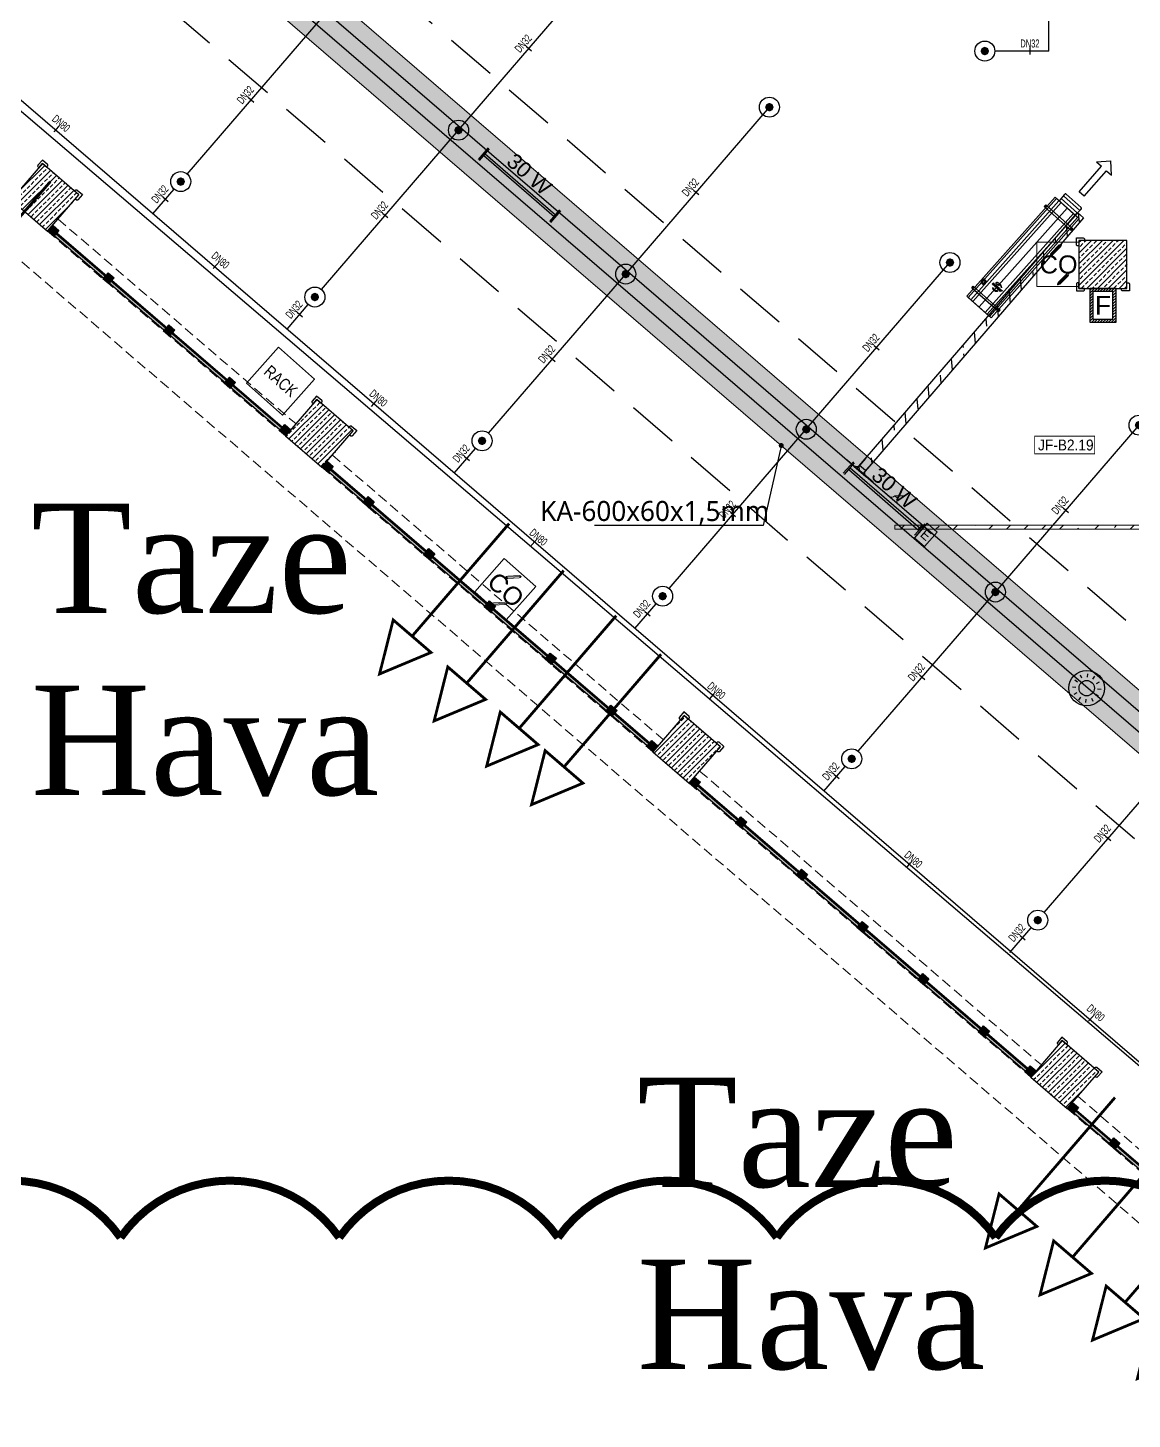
# Model space of a CAD drawing. Header units: millimetres. Extents: x -379292 to 1221486, y 92049 to 447512.
# Drawn here: x -214380 to -200590, y 118450 to 135835 of the extents above; entities that cross this region are included whole.
import ezdxf
from ezdxf import colors
from ezdxf.entities.mleader import LeaderData, LeaderLine
from ezdxf.enums import TextEntityAlignment as Align
from ezdxf.lldxf.tags import DXFTag
from ezdxf.math import Vec2, Vec3

# ---------------------------------------------------------------- set-up
doc = ezdxf.new("R2010")
doc.units = ezdxf.units.MM
doc.linetypes.add('HIDDEN', pattern=[9.525, 6.35, -3.175])
for name, color, linetype in [('-M-YNGN-BORUID', 7, 'Continuous'), ('-M-YNGN-BORUUZUN', 7, 'Continuous'), ('-M-YNGN-BORUYUK', 7, 'Continuous'), ('-M-YNGN-SPR-YUK', 7, 'Continuous'), ('-M-YNGN-ZON5-CAP-', 7, 'Continuous'), ('-M-YNGN-ZON5-SPR-', 7, 'Continuous'), ('05_HANDRAIL', 153, 'Continuous'), ('05_HATCH CONCRETE', 141, 'Continuous'), ('05_SYMBOL', 2, 'Continuous'), ('08_ARAÇ SAYIM', 140, 'Continuous'), ('08_DEDECTOR FLASOR', 3, 'Continuous'), ('08_FIRE ALARM BUTTON', 4, 'Continuous'), ('08_HORN', 4, 'Continuous'), ('08_LAMP', 4, 'Continuous'), ('AIR-J-U-355', 2, 'Continuous'), ('AIRONN ZONLAMA', 4, 'Continuous'), ('E_CT_ZA', 6, 'Continuous'), ('EYazı', 7, 'Continuous'), ('JF355', 2, 'Continuous')]:
    doc.layers.add(name, color=color, linetype=linetype)
doc.layers.add('-M-YNGN-SPR-CAPCIZGI', color=188, linetype='Continuous', plot=False)
for name, color, linetype, lineweight in [('-M-YNGN-ZON5', 11, 'SP', 30), ('06_FORMWORK HIDDEN', 252, 'HIDDEN2', 0), ('08_200', 112, 'Continuous', 9), ('08_DEDECTOR', 3, 'Continuous', 9), ('AIRONN', 7, 'Continuous', 13), ('Aironn-Kodlama', 7, 'Continuous', 0), ('Aironn-Not', 7, 'Continuous', 0), ('E_CT_KA', 4, 'Continuous', 9), ('E_CT_KIRMIZI', 1, 'Continuous', 9)]:
    doc.layers.add(name, color=color, linetype=linetype, lineweight=lineweight)
doc.styles.add('Aironn', font='times.ttf')
doc.styles.add('CIZGI', font='tahoma.ttf', dxfattribs={"width": 0.8, "oblique": 20})
doc.styles.add('ET8-TRF5-M-001...002-01$0$Standard', font='arial.ttf')
doc.styles.add('HCAD', font='HCAD.SHX', dxfattribs={"width": 0.8, "height": 0.2})
doc.styles.add('PIPESIZE', font='hcad.shx', dxfattribs={"width": 0.8})
doc.styles.add('SPR-NOT', font='romans.shx')
doc.styles.get("Standard").update_dxf_attribs({"font": 'segoeuil.ttf'})
doc.styles.add('YAZI-2', font='arial.ttf', dxfattribs={"height": 2})
doc.styles.add('YAZI-2.5', font='arial.ttf', dxfattribs={"height": 2.5})
doc.styles.add('YAZI-3', font='arial.ttf', dxfattribs={"height": 3})
tags = doc.linetypes.add('HIDDEN2', pattern=[0.1875, 0.125, -0.0625]).pattern_tags.tags
tags[6:7] = [DXFTag(74, 4), DXFTag(75, 0), DXFTag(340, '0'), DXFTag(46, 0.0), DXFTag(50, 0.0), DXFTag(44, 0.0), DXFTag(45, 0.0)]
tags[4:5] = [DXFTag(74, 4), DXFTag(75, 0), DXFTag(340, '0'), DXFTag(46, 0.0), DXFTag(50, 0.0), DXFTag(44, 0.0), DXFTag(45, 0.0)]
doc.linetypes.add('SP', pattern='A,2,-0.1,["SP",CIZGI,S=0.14,R=0.2,X=0,Y=-0.07],-0.255', length=2.355)
pattern_1 = [(225, (905000, -3e-07), (67.351921, -67.351921), []), (225, (904932.65, -3e-07), (67.351921, -67.351921), [47.625, -23.8125])]

# ---------------------------------------------------------------- blocks, each defined once
blk = doc.blocks.new('202_KorkulukDikme')
at = {"ltscale": 25}
h = blk.add_hatch(color=253, dxfattribs=at)
h.dxf.hatch_style = 1
h.paths.add_polyline_path([(-50, 0), (-50, 100), (50, 100), (50, 0)])
at = {"color": 0, "linetype": 'ByBlock', "ltscale": 25}
blk.add_lwpolyline([(-50, 0), (-50, 100), (50, 100), (50, 0)], close=True, dxfattribs=at)
blk = doc.blocks.new('*U27')
at = {"ltscale": 25}
h = blk.add_hatch(color=253, dxfattribs=at)
h.dxf.hatch_style = 1
h.paths.add_polyline_path([(100, 60), (3820, 60), (3820, 10), (100, 10)])
at = {"color": 0, "linetype": 'ByBlock', "ltscale": 25}
blk.add_lwpolyline([(100, 60), (3820, 60), (3820, 10), (100, 10)], close=True, dxfattribs=at)
blk.add_lwpolyline([(100, 45), (3820, 45)], dxfattribs=at)
at = {"ltscale": 25}
for p in [(50, 0), (960, 0), (1960, 0), (2960, 0), (3870, 0)]:
    blk.add_blockref('202_KorkulukDikme', p, dxfattribs=at)
blk = doc.blocks.new('*U28')
at = {"ltscale": 25}
h = blk.add_hatch(color=253, dxfattribs=at)
h.dxf.hatch_style = 1
h.paths.add_polyline_path([(100, 60), (5350, 60), (5350, 10), (100, 10)])
at = {"color": 0, "linetype": 'ByBlock', "ltscale": 25}
blk.add_lwpolyline([(100, 60), (5350, 60), (5350, 10), (100, 10)], close=True, dxfattribs=at)
blk.add_lwpolyline([(100, 45), (5350, 45)], dxfattribs=at)
at = {"ltscale": 25}
for p in [(50, 0), (725, 0), (1725, 0), (2725, 0), (3725, 0), (4725, 0), (5400, 0)]:
    blk.add_blockref('202_KorkulukDikme', p, dxfattribs=at)
blk = doc.blocks.new('*U29')
at = {"ltscale": 25}
h = blk.add_hatch(color=253, dxfattribs=at)
h.dxf.hatch_style = 1
h.paths.add_polyline_path([(100, 60), (5530, 60), (5530, 10), (100, 10)])
at = {"color": 0, "linetype": 'ByBlock', "ltscale": 25}
blk.add_lwpolyline([(100, 60), (5530, 60), (5530, 10), (100, 10)], close=True, dxfattribs=at)
blk.add_lwpolyline([(100, 45), (5530, 45)], dxfattribs=at)
at = {"ltscale": 25}
for p in [(50, 0), (815, 0), (1815, 0), (2815, 0), (3815, 0), (4815, 0), (5580, 0)]:
    blk.add_blockref('202_KorkulukDikme', p, dxfattribs=at)
blk = doc.blocks.new('*U30')
at = {"ltscale": 25}
h = blk.add_hatch(color=253, dxfattribs=at)
h.dxf.hatch_style = 1
h.paths.add_polyline_path([(100, 60), (2365, 60), (2365, 10), (100, 10)])
at = {"color": 0, "linetype": 'ByBlock', "ltscale": 25}
blk.add_lwpolyline([(100, 60), (2365, 60), (2365, 10), (100, 10)], close=True, dxfattribs=at)
blk.add_lwpolyline([(100, 45), (2365, 45)], dxfattribs=at)
at = {"ltscale": 25}
for p in [(50, 0), (732, 0), (1732, 0), (2415, 0)]:
    blk.add_blockref('202_KorkulukDikme', p, dxfattribs=at)
blk = doc.blocks.new('bariyer')
at = {"color": 8, "ltscale": 25}
blk.add_lwpolyline([(0, -70), (15, -70, 0.414214), (30, -55), (30, 30), (-55, 30, 0.414214), (-70, 15), (-70, 0), (0, 0)], format="xyb", close=True, dxfattribs=at)
blk = doc.blocks.new('OtoParkBodrumKatMimari')
at = {"layer": '05_HATCH CONCRETE'}
h = blk.add_hatch(dxfattribs=at)
h.set_pattern_fill('ANSI33', color=8, scale=15, angle=180, style=0)
h.set_pattern_definition(pattern_1)
h.paths.add_polyline_path([(32613, 32929), (32159, 33320), (31767, 32865), (32222, 32474)])
h = blk.add_hatch(dxfattribs=at)
h.set_pattern_fill('ANSI33', color=8, scale=15, angle=180, style=0)
h.set_pattern_definition(pattern_1)
h.paths.add_polyline_path([(45700, 32360), (45100, 32360), (45100, 31760), (45700, 31760)])
h = blk.add_hatch(dxfattribs=at)
h.set_pattern_fill('ANSI33', color=8, scale=15, angle=180, style=0)
h.set_pattern_definition(pattern_1)
h.paths.add_polyline_path([(36039, 29980), (35584, 30372), (35193, 29917), (35648, 29525)])
h = blk.add_hatch(dxfattribs=at)
h.set_pattern_fill('ANSI33', color=8, scale=15, angle=180, style=0)
h.set_pattern_definition(pattern_1)
h.paths.add_polyline_path([(40625, 26034), (40170, 26425), (39778, 25970), (40233, 25579)])
h = blk.add_hatch(dxfattribs=at)
h.set_pattern_fill('ANSI33', color=8, scale=15, angle=180, style=0)
h.set_pattern_definition(pattern_1)
h.paths.add_polyline_path([(45347, 21969), (44892, 22361), (44501, 21906), (44955, 21514)])
at = {"color": 5}
for points in [[(32613, 32929), (32159, 33320), (31767, 32865), (32222, 32474)], [(45700, 32360), (45100, 32360), (45100, 31760), (45700, 31760)], [(36039, 29980), (35584, 30372), (35193, 29917), (35648, 29525)], [(40625, 26034), (40170, 26425), (39778, 25970), (40233, 25579)], [(45347, 21969), (44892, 22361), (44501, 21906), (44955, 21514)]]:
    blk.add_lwpolyline(points, close=True, dxfattribs=at)
at = {"layer": '05_SYMBOL', "color": 252, "linetype": 'HIDDEN', "ltscale": 100}
blk.add_lwpolyline([(66008, 7484), (16095, 50445)], dxfattribs=at)
blk.add_lwpolyline([(48161, 25484, 0.179563), (49466, 25000), (104855, 25000, 0.215217), (106355, 25677), (115176, 35677, 0.645796), (113676, 39000), (37847, 39000, 0.695543), (36543, 35484), (48161, 25484)], format="xyb", dxfattribs=at)
at = {"layer": '06_FORMWORK HIDDEN', "linetype": 'HIDDEN', "ltscale": 20}
for p, q in [((70114, -800), (4200, 55933)), ((32352, 32626), (35324, 30068)), ((32222, 32474), (35193, 29917)), ((35778, 29677), (39909, 26122)), ((35648, 29525), (39778, 25970)), ((40364, 25730), (44631, 22057)), ((40233, 25579), (44501, 21906)), ((45086, 21666), (46954, 20058)), ((44955, 21514), (46824, 19906))]:
    blk.add_line(p, q, dxfattribs=at)
at = {"layer": '05_HANDRAIL', "rotation": 319.2811306099715}
for name, p in [('*U27', (32222, 32474)), ('*U28', (35648, 29525)), ('*U29', (40233, 25579)), ('*U30', (44955, 21514))]:
    blk.add_blockref(name, p, dxfattribs=at)
at = {"layer": '05_SYMBOL', "color": 8}
for p, rotation in [((32159, 33320), 49.28113061911701), ((45100, 31760), 180), ((35584, 30372), 49.28113061911701), ((40170, 26425), 49.28113061911701), ((44892, 22361), 49.28113061911701)]:
    blk.add_blockref('bariyer', p, dxfattribs=dict(at, rotation=rotation))
at = {"layer": '05_SYMBOL', "color": 8, "xscale": -1}
for p, rotation in [((32613, 32929), 229.2811306152887), ((45700, 31760), 180), ((36039, 29980), 229.2811306152887), ((40625, 26034), 229.2811306152887), ((45347, 21969), 229.2811306152887)]:
    blk.add_blockref('bariyer', p, dxfattribs=dict(at, rotation=rotation))
blk.add_blockref('bariyer', (45100, 32360), dxfattribs=at)
blk = doc.blocks.new('SPRKL100')
at = {"layer": '-M-YNGN-SPR-CAPCIZGI'}
blk.add_line((0, 0.43), (0, -0.43), dxfattribs=at)
at = {"layer": '-M-YNGN-BORUID', "color": 0, "style": 'HCAD', "width": 0.8, "flags": 1}
blk.add_attdef('DIC', text='', height=0.4, dxfattribs=at).set_placement((0, -1.69), align=Align.CENTER)
at = {"layer": '-M-YNGN-BORUUZUN', "color": 0, "style": 'HCAD', "width": 0.7}
blk.add_attdef('BOY', text='', height=0.8, dxfattribs=at).set_placement((0, -1.08), align=Align.CENTER)
at = {"layer": '-M-YNGN-BORUYUK', "color": 6, "style": 'PIPESIZE', "width": 0.8}
blk.add_attdef('YUK', text='', height=0.5, dxfattribs=at).set_placement((0, 1.87), align=Align.CENTER)
at = {"color": 0, "style": 'PIPESIZE', "width": 0.7}
blk.add_attdef('CAP', text='', height=1, dxfattribs=at).set_placement((0, 0.45), align=Align.CENTER)
blk = doc.blocks.new('SP-C-UP-12')
at = {"ltscale": 10}
blk.add_line((0, 0), (0, 0), dxfattribs=at)
at = {"color": 1, "linetype": 'Continuous'}
blk.add_circle((0, 0), 12.5, dxfattribs=at)
at = {"ltscale": 10}
for points in [[(-5.4, 0), (-3.8, 3.8), (-3.8, -3.8), (0, 5.4)], [(-3.8, -3.8), (0, 5.4), (0, -5.4), (3.8, 3.8)], [(0, -5.4), (3.8, 3.8), (3.8, -3.8), (5.4, 0)]]:
    blk.add_solid(points, dxfattribs=at)
at = {"layer": '-M-YNGN-SPR-YUK', "style": 'SPR-NOT', "width": 0.5, "flags": 9}
for tag, p in [('YUK', (0, 17.8)), ('CAP', (0, 14.4)), ('TIP', (0.2, 10.8))]:
    blk.add_attdef(tag, text='', height=2.5, dxfattribs=at).set_placement(p, align=Align.MIDDLE_CENTER)
blk = doc.blocks.new('A$C69E8C7F8')
at = {"layer": '-M-YNGN-ZON5', "ltscale": 500}
for p, q in [((-4573.8, 3381.9), (-4573.8, 6570.1)), ((-2417.3, 359.4), (-8279.3, 5404.8)), ((-5311, 3283.1), (-5131.6, 3491.5)), ((-5649.8, 3228.3), (-5478.5, 3427.2)), ((-4573.8, 3381.9), (-4641.3, 3381.9)), ((-5102.2, 3103.3), (-4922.8, 3311.8)), ((-5482.3, 3084.1), (-5311, 3283.1)), ((-5692.6, 3178.4), (-5666.1, 3209.3)), ((-4876.7, 2909.3), (-4697.3, 3117.7)), ((-5273.5, 2904.4), (-5102.2, 3103.3)), ((-5525.1, 3034.3), (-5498.6, 3065.1)), ((-5048, 2710.3), (-4876.7, 2909.3)), ((-4640.6, 2706), (-4461.2, 2914.5)), ((-5316.3, 2854.6), (-5289.8, 2885.4)), ((-4811.9, 2507.1), (-4640.6, 2706)), ((-5090.9, 2660.5), (-5064.3, 2691.4)), ((-4579.6, 2305.5), (-4408.3, 2504.5)), ((-4854.8, 2457.3), (-4828.2, 2488.1)), ((-4622.4, 2255.7), (-4595.9, 2286.6))]:
    blk.add_line(p, q, dxfattribs=at)
at = {"layer": '-M-YNGN-ZON5-CAP-'}
ref = blk.add_blockref('SPRKL100', (-5223.1, 3385.2), dxfattribs=dict(at, xscale=10, yscale=10, zscale=10, rotation=49.28113061156347))
ref.add_attrib('CAP', 'DN32', dxfattribs={"layer": '0', "color": 0, "height": 10, "rotation": 49.2811, "style": 'PIPESIZE', "width": 0.7}).set_placement((-5226.5, 3388.1), align=Align.CENTER)
ref = blk.add_blockref('SPRKL100', (-4597.5, 3381.9), dxfattribs=dict(at, xscale=10, yscale=10, zscale=10))
ref.add_attrib('CAP', 'DN32', dxfattribs={"layer": '0', "color": 0, "height": 10, "style": 'PIPESIZE', "width": 0.7}).set_placement((-4597.5, 3386.4), align=Align.CENTER)
ref = blk.add_blockref('SPRKL100', (-5570, 3320.9), dxfattribs=dict(at, xscale=10, yscale=10, zscale=10, rotation=49.28113061156347))
ref.add_attrib('CAP', 'DN32', dxfattribs={"layer": '0', "color": 0, "height": 10, "rotation": 49.2811, "style": 'PIPESIZE', "width": 0.7}).set_placement((-5573.4, 3323.9), align=Align.CENTER)
ref = blk.add_blockref('SPRKL100', (-5813.5, 3284.4), dxfattribs=dict(at, xscale=10, yscale=10, zscale=10, rotation=319.2811306058457))
ref.add_attrib('CAP', 'DN80', dxfattribs={"layer": '0', "color": 0, "height": 10, "rotation": 319.2811, "style": 'PIPESIZE', "width": 0.7}).set_placement((-5810.5, 3287.8), align=Align.CENTER)
ref = blk.add_blockref('SPRKL100', (-5014.3, 3205.5), dxfattribs=dict(at, xscale=10, yscale=10, zscale=10, rotation=49.28113061156347))
ref.add_attrib('CAP', 'DN32', dxfattribs={"layer": '0', "color": 0, "height": 10, "rotation": 49.2811, "style": 'PIPESIZE', "width": 0.7}).set_placement((-5017.7, 3208.4), align=Align.CENTER)
ref = blk.add_blockref('SPRKL100', (-5676.8, 3196.9), dxfattribs=dict(at, xscale=10, yscale=10, zscale=10, rotation=49.28113061156347))
ref.add_attrib('CAP', 'DN32', dxfattribs={"layer": '0', "color": 0, "height": 10, "rotation": 49.2811, "style": 'PIPESIZE', "width": 0.7}).set_placement((-5680.2, 3199.9), align=Align.CENTER)
ref = blk.add_blockref('SPRKL100', (-5402.5, 3176.7), dxfattribs=dict(at, xscale=10, yscale=10, zscale=10, rotation=49.28113061156347))
ref.add_attrib('CAP', 'DN32', dxfattribs={"layer": '0', "color": 0, "height": 10, "rotation": 49.2811, "style": 'PIPESIZE', "width": 0.7}).set_placement((-5405.9, 3179.7), align=Align.CENTER)
ref = blk.add_blockref('SPRKL100', (-5614.4, 3113.4), dxfattribs=dict(at, xscale=10, yscale=10, zscale=10, rotation=319.2811306058457))
ref.add_attrib('CAP', 'DN80', dxfattribs={"layer": '0', "color": 0, "height": 10, "rotation": 319.2811, "style": 'PIPESIZE', "width": 0.7}).set_placement((-5611.5, 3116.8), align=Align.CENTER)
ref = blk.add_blockref('SPRKL100', (-5509.3, 3052.8), dxfattribs=dict(at, xscale=10, yscale=10, zscale=10, rotation=49.28113061156347))
ref.add_attrib('CAP', 'DN32', dxfattribs={"layer": '0', "color": 0, "height": 10, "rotation": 49.2811, "style": 'PIPESIZE', "width": 0.7}).set_placement((-5512.7, 3055.7), align=Align.CENTER)
ref = blk.add_blockref('SPRKL100', (-4788.8, 3011.4), dxfattribs=dict(at, xscale=10, yscale=10, zscale=10, rotation=49.28113061156347))
ref.add_attrib('CAP', 'DN32', dxfattribs={"layer": '0', "color": 0, "height": 10, "rotation": 49.2811, "style": 'PIPESIZE', "width": 0.7}).set_placement((-4792.2, 3014.3), align=Align.CENTER)
ref = blk.add_blockref('SPRKL100', (-5193.7, 2997), dxfattribs=dict(at, xscale=10, yscale=10, zscale=10, rotation=49.28113061156347))
ref.add_attrib('CAP', 'DN32', dxfattribs={"layer": '0', "color": 0, "height": 10, "rotation": 49.2811, "style": 'PIPESIZE', "width": 0.7}).set_placement((-5197.1, 3000), align=Align.CENTER)
ref = blk.add_blockref('SPRKL100', (-5417.1, 2941.1), dxfattribs=dict(at, xscale=10, yscale=10, zscale=10, rotation=319.2811306058457))
ref.add_attrib('CAP', 'DN80', dxfattribs={"layer": '0', "color": 0, "height": 10, "rotation": 319.2811, "style": 'PIPESIZE', "width": 0.7}).set_placement((-5414.2, 2944.5), align=Align.CENTER)
ref = blk.add_blockref('SPRKL100', (-5300.5, 2873), dxfattribs=dict(at, xscale=10, yscale=10, zscale=10, rotation=49.28113061156347))
ref.add_attrib('CAP', 'DN32', dxfattribs={"layer": '0', "color": 0, "height": 10, "rotation": 49.2811, "style": 'PIPESIZE', "width": 0.7}).set_placement((-5303.9, 2876), align=Align.CENTER)
ref = blk.add_blockref('SPRKL100', (-4968.2, 2803), dxfattribs=dict(at, xscale=10, yscale=10, zscale=10, rotation=49.28113061156347))
ref.add_attrib('CAP', 'DN32', dxfattribs={"layer": '0', "color": 0, "height": 10, "rotation": 49.2811, "style": 'PIPESIZE', "width": 0.7}).set_placement((-4971.6, 2805.9), align=Align.CENTER)
ref = blk.add_blockref('SPRKL100', (-4552.7, 2808.2), dxfattribs=dict(at, xscale=10, yscale=10, zscale=10, rotation=49.28113061156347))
ref.add_attrib('CAP', 'DN32', dxfattribs={"layer": '0', "color": 0, "height": 10, "rotation": 49.2811, "style": 'PIPESIZE', "width": 0.7}).set_placement((-4556.1, 2811.1), align=Align.CENTER)
ref = blk.add_blockref('SPRKL100', (-5217.3, 2767.3), dxfattribs=dict(at, xscale=10, yscale=10, zscale=10, rotation=319.2811306058457))
ref.add_attrib('CAP', 'DN80', dxfattribs={"layer": '0', "color": 0, "height": 10, "rotation": 319.2811, "style": 'PIPESIZE', "width": 0.7}).set_placement((-5214.4, 2770.7), align=Align.CENTER)
ref = blk.add_blockref('SPRKL100', (-5075.1, 2679), dxfattribs=dict(at, xscale=10, yscale=10, zscale=10, rotation=49.28113061156347))
ref.add_attrib('CAP', 'DN32', dxfattribs={"layer": '0', "color": 0, "height": 10, "rotation": 49.2811, "style": 'PIPESIZE', "width": 0.7}).set_placement((-5078.5, 2681.9), align=Align.CENTER)
ref = blk.add_blockref('SPRKL100', (-4732.1, 2599.7), dxfattribs=dict(at, xscale=10, yscale=10, zscale=10, rotation=49.28113061156347))
ref.add_attrib('CAP', 'DN32', dxfattribs={"layer": '0', "color": 0, "height": 10, "rotation": 49.2811, "style": 'PIPESIZE', "width": 0.7}).set_placement((-4735.5, 2602.7), align=Align.CENTER)
ref = blk.add_blockref('SPRKL100', (-4995.1, 2575.6), dxfattribs=dict(at, xscale=10, yscale=10, zscale=10, rotation=319.2811306058457))
ref.add_attrib('CAP', 'DN80', dxfattribs={"layer": '0', "color": 0, "height": 10, "rotation": 319.2811, "style": 'PIPESIZE', "width": 0.7}).set_placement((-4992.2, 2579.1), align=Align.CENTER)
ref = blk.add_blockref('SPRKL100', (-4838.9, 2475.7), dxfattribs=dict(at, xscale=10, yscale=10, zscale=10, rotation=49.28113061156347))
ref.add_attrib('CAP', 'DN32', dxfattribs={"layer": '0', "color": 0, "height": 10, "rotation": 49.2811, "style": 'PIPESIZE', "width": 0.7}).set_placement((-4842.4, 2478.7), align=Align.CENTER)
ref = blk.add_blockref('SPRKL100', (-4499.8, 2398.2), dxfattribs=dict(at, xscale=10, yscale=10, zscale=10, rotation=49.28113061156347))
ref.add_attrib('CAP', 'DN32', dxfattribs={"layer": '0', "color": 0, "height": 10, "rotation": 49.2811, "style": 'PIPESIZE', "width": 0.7}).set_placement((-4503.2, 2401.1), align=Align.CENTER)
ref = blk.add_blockref('SPRKL100', (-4749.2, 2364.8), dxfattribs=dict(at, xscale=10, yscale=10, zscale=10, rotation=319.2811306058457))
ref.add_attrib('CAP', 'DN80', dxfattribs={"layer": '0', "color": 0, "height": 10, "rotation": 319.2811, "style": 'PIPESIZE', "width": 0.7}).set_placement((-4746.2, 2368.2), align=Align.CENTER)
ref = blk.add_blockref('SPRKL100', (-4606.6, 2274.2), dxfattribs=dict(at, xscale=10, yscale=10, zscale=10, rotation=49.28113061156347))
ref.add_attrib('CAP', 'DN32', dxfattribs={"layer": '0', "color": 0, "height": 10, "rotation": 49.2811, "style": 'PIPESIZE', "width": 0.7}).set_placement((-4610, 2277.1), align=Align.CENTER)
ref = blk.add_blockref('SPRKL100', (-4521.4, 2173), dxfattribs=dict(at, xscale=10, yscale=10, zscale=10, rotation=319.2811306058457))
ref.add_attrib('CAP', 'DN80', dxfattribs={"layer": '0', "color": 0, "height": 10, "rotation": 319.2811, "style": 'PIPESIZE', "width": 0.7}).set_placement((-4518.5, 2176.4), align=Align.CENTER)
at = {"layer": '-M-YNGN-ZON5-SPR-', "ltscale": 25}
for p in [(-4653.8, 3381.9), (-4922.8, 3311.8), (-5311, 3283.1), (-5657.9, 3218.8), (-4697.3, 3117.7), (-5102.2, 3103.3), (-5490.4, 3074.6), (-4876.7, 2909.3), (-4461.2, 2914.5), (-5281.6, 2894.9), (-5056.1, 2700.8), (-4640.6, 2706), (-4820, 2497.6), (-4587.7, 2296)]:
    blk.add_blockref('SP-C-UP-12', p, dxfattribs=at)
blk = doc.blocks.new('*U681')
h = blk.add_hatch()
h.set_pattern_fill('ANSI33', color=0, scale=50, angle=1, style=0)
h.paths.add_polyline_path([(6913, 200), (73975, 200), (73975, 0), (6913, 0)])
at = {"color": 0}
blk.add_lwpolyline([(6913, 200), (73975, 200), (73975, 0), (6913, 0)], close=True, dxfattribs=at)
at = {"ltscale": 25, "flags": 1}
for tag, p in [('YUKSEKLIK', (-229, -149)), ('KALINLIK', (-229, -213))]:
    blk.add_attdef(tag, p, '', height=50, dxfattribs=at)
blk = doc.blocks.new('*U719')
h = blk.add_hatch()
h.set_pattern_fill('ANSI33', color=0, scale=50, angle=1, style=0)
h.paths.add_polyline_path([(6649, 600), (73877, 600), (73877, 0), (6649, 0)])
at = {"color": 0}
blk.add_lwpolyline([(6649, 600), (73877, 600), (73877, 0), (6649, 0)], close=True, dxfattribs=at)
at = {"ltscale": 25, "flags": 1}
for tag, p in [('YUKSEKLIK', (-229, -149)), ('KALINLIK', (-229, -213))]:
    blk.add_attdef(tag, p, '', height=50, dxfattribs=at)
blk = doc.blocks.new('*U726')
h = blk.add_hatch()
h.set_pattern_fill('ANSI33', color=0, scale=50, angle=1, style=0)
h.paths.add_polyline_path([(-26757, 50), (262, 50), (262, 0), (-26757, 0)])
at = {"color": 0}
blk.add_lwpolyline([(-26757, 50), (262, 50), (262, 0), (-26757, 0)], close=True, dxfattribs=at)
at = {"ltscale": 25, "flags": 1}
for tag, p in [('YUKSEKLIK', (-229, -149)), ('KALINLIK', (-229, -213))]:
    blk.add_attdef(tag, p, '', height=50, dxfattribs=at)
blk = doc.blocks.new('*U965')
h = blk.add_hatch()
h.set_pattern_fill('ANSI33', color=0, scale=50, angle=1, style=0)
h.paths.add_polyline_path([(-3794, 100), (425, 100), (425, 0), (-3794, 0)])
at = {"color": 0}
blk.add_lwpolyline([(-3794, 100), (425, 100), (425, 0), (-3794, 0)], close=True, dxfattribs=at)
at = {"ltscale": 25, "flags": 1}
for tag, p in [('YUKSEKLIK', (-229, -149)), ('KALINLIK', (-229, -213))]:
    blk.add_attdef(tag, p, '', height=50, dxfattribs=at)
blk = doc.blocks.new('*U456')
at = {"color": 0}
for p, q in [((-164, 164), (-50, 164)), ((-50, 164), (-50, 167)), ((-50, 167), (150, 167)), ((0, 0), (0, 114)), ((100, 114), (0, 114)), ((100, 0), (100, 114)), ((150, 167), (150, 164)), ((264, 164), (150, 164))]:
    blk.add_line(p, q, dxfattribs=at)
for centre, start, end in [((-50, 114), 0, 90), ((150, 114), 90, 180)]:
    blk.add_arc(centre, 50, start, end, dxfattribs=at)
blk = doc.blocks.new('_DOT')
at = {"color": 0, "linetype": 'ByBlock'}
blk.add_line((-0.5, 0), (-1, 0), dxfattribs=at)
at = {"color": 0, "linetype": 'ByBlock', "const_width": 0.5}
blk.add_lwpolyline([(-0.25, 0, 1), (0.25, 0, 1)], format="xyb", close=True, dxfattribs=at)
blk = doc.blocks.new('*U508')
at = {"color": 0}
for p, q in [((0, 37.8), (0, 26.4)), ((-0.3, 11.4), (-0.3, 26.4)), ((-0.3, 26.4), (0, 26.4)), ((12.4, 12.8), (5, 21.4)), ((5, 21.4), (5, 16.4)), ((0, 11.4), (-0.3, 11.4)), ((0, 0), (0, 11.4))]:
    blk.add_line(p, q, dxfattribs=at)
for centre, start, end in [((5, 26.4), 180, 270), ((5, 11.4), 90, 180)]:
    blk.add_arc(centre, 5, start, end, dxfattribs=at)
blk = doc.blocks.new('40 W SIVA ÜSTÜ ETANJ LED 50--')
at = {"layer": '08_LAMP'}
for p, q in [((-625, -100), (-625, 100)), ((-605, -100), (-605, 100)), ((-605, 15), (605, 15)), ((605, -100), (605, 100)), ((625, -100), (625, 100)), ((-605, -15), (605, -15))]:
    blk.add_line(p, q, dxfattribs=at)
at = {"layer": '08_LAMP', "color": 2, "style": 'YAZI-2'}
blk.add_text('30 W', height=200, dxfattribs=at).set_placement((0, 90), align=Align.CENTER)
blk = doc.blocks.new('40 W SIVA ÜSTÜ ETANJ LED E 50')
at = {"layer": '08_LAMP'}
for p, q in [((-625, -100), (-625, 100)), ((-605, -100), (-605, 100)), ((-605, 15), (605, 15)), ((605, -100), (605, 100)), ((625, -100), (625, 100)), ((-605, -15), (605, -15))]:
    blk.add_line(p, q, dxfattribs=at)
blk.add_lwpolyline([(625, -125), (800, -125), (800, 125), (625, 125)], close=True, dxfattribs=at)
at = {"layer": '08_LAMP', "color": 2, "style": 'YAZI-2'}
blk.add_text('30 W', height=200, dxfattribs=at).set_placement((0, 90), align=Align.CENTER)
blk.add_text('E', height=125, dxfattribs=at).set_placement((713, 0), align=Align.MIDDLE)
blk = doc.blocks.new('RACK')
at = {"layer": '08_ARAÇ SAYIM', "color": 60, "lineweight": 35}
blk.add_lwpolyline([(-30, 60), (30, 60), (30, 0), (-30, 0)], close=True, dxfattribs=at)
at = {"layer": '08_ARAÇ SAYIM', "color": 4, "style": 'ET8-TRF5-M-001...002-01$0$Standard', "width": 0.8}
blk.add_text('RACK', height=15, dxfattribs=at).set_placement((0.1, 22.9), align=Align.CENTER)
blk = doc.blocks.new('CO 250')
at = {"layer": '08_DEDECTOR'}
for p, q in [((17, 243), (-84, 142)), ((45, 251), (-74, 132)), ((37, 223), (-64, 122)), ((45, 250), (45, 243)), ((114, -136), (-5, -255)), ((104, -126), (3, -227)), ((124, -146), (23, -247)), ((-5, -247), (-5, -255)), ((-5, -255), (3, -255))]:
    blk.add_line(p, q, dxfattribs=at)
at = {"layer": '08_DEDECTOR', "ltscale": 25}
blk.add_lwpolyline([(-262, 278), (-262, -278), (262, -278), (262, 278)], close=True, dxfattribs=at)
at = {"layer": '08_DEDECTOR'}
for centre, radius, start, end in [((37, 223), 27.7, 72.9688, 135), ((17, 243), 27.7, 315, 0), ((-55, 112), 41.6, 135, 180), ((-55, 112), 27.7, 135, 180), ((-55, 112), 13.9, 135, 180), ((95, -116), 13.9, 315, 350.4112), ((95, -116), 27.7, 315, 355.2224), ((95, -116), 41.6, 315, 356.817), ((23, -247), 27.7, 135, 180), ((3, -227), 27.7, 270, 315)]:
    blk.add_arc(centre, radius, start, end, dxfattribs=at)
at = {"layer": '08_DEDECTOR', "color": 3, "style": 'YAZI-3'}
blk.add_text('CO', height=225, dxfattribs=at).set_placement((-226, -113))
blk = doc.blocks.new('YIB ORT')
at = {"layer": '08_FIRE ALARM BUTTON'}
h = blk.add_hatch(dxfattribs=at)
h.set_pattern_fill('ANSI31', color=1, scale=3.125)
h.paths.add_polyline_path([(65.625, 168.75), (-65.625, 168.75), (-65.625, 84.375), (-50, 84.375), (-50, 153.125), (50, 153.125), (50, 15.625), (-50, 15.625), (-50, 84.375), (-65.625, 84.375), (-65.625, 0), (65.625, 0)])
for points in [[(-65.625, 168.75), (-65.625, 0), (65.625, 0), (65.625, 168.75)], [(-50, 153.125), (-50, 15.625), (50, 15.625), (50, 153.125)]]:
    blk.add_lwpolyline(points, close=True, dxfattribs=at)
at = {"layer": '08_FIRE ALARM BUTTON', "color": 3, "style": 'YAZI-2.5'}
blk.add_text('F', height=93.75, dxfattribs=at).set_placement((0, 84.375), align=Align.MIDDLE_CENTER)
blk = doc.blocks.new('KORNA ORT TAVAN')
at = {"layer": '08_HORN', "color": 3}
for p, q in [((10, 137), (13, 179)), ((-137, 10), (-179, 13)), ((-114, 77), (-149, 101)), ((-60, 124), (-79, 162)), ((77, 114), (101, 149)), ((124, 60), (162, 79)), ((-124, -60), (-162, -79)), ((-77, -114), (-101, -149)), ((-10, -137), (-13, -179)), ((60, -124), (79, -162)), ((114, -77), (149, -101)), ((137, -10), (179, -13))]:
    blk.add_line(p, q, dxfattribs=at)
at = {"layer": '08_HORN', "color": 1}
for major_axis, start_param, end_param in [((0, 222), 4.712358, 10.995543), ((0, 95.8), -1.570763777940356, 4.712421529239229)]:
    blk.add_ellipse((0, 0), major_axis=major_axis, ratio=1, start_param=start_param, end_param=end_param, dxfattribs=at)
blk = doc.blocks.new('ju355')
at = {"layer": 'AIR-J-U-355', "color": 2, "linetype": 'Continuous'}
for p, q in [((82.7, 20.1), (-82.9, 20.1)), ((-82.9, 20.1), (-82.9, -20.5)), ((-68.1, -18.3), (-68, 22.3)), ((-68.1, -22.7), (-68, 22.3)), ((-65.3, 22.3), (-68, 22.3)), ((-65.3, 22.3), (-68, 22.3)), ((-65.3, -22.7), (-65.3, 22.3)), ((70.7, 22.2), (68, 22.3)), ((68, -22.8), (68, 22.3)), ((70.7, -22.8), (70.7, 22.2)), ((-94.8, 12.9), (-94.9, 12.8)), ((-94.9, 12.8), (-94.9, 12.7)), ((-94.9, 12.7), (-94.9, -12.5)), ((-94.7, 13.3), (-94.8, 13.2)), ((-94.8, 13.2), (-94.8, 13.1)), ((-94.8, 13.1), (-94.8, 13)), ((-94.8, 13), (-94.8, 12.9)), ((-94.6, 13.5), (-94.7, 13.4)), ((-94.7, 13.4), (-94.7, 13.3)), ((-94.5, 13.6), (-94.6, 13.5)), ((-94.4, 13.7), (-94.5, 13.6)), ((-94.5, 13.6), (-94.5, 13.6)), ((-94.3, 13.7), (-94.4, 13.7)), ((-94.2, 13.8), (-94.3, 13.7)), ((-94.1, 13.8), (-94.2, 13.8)), ((-94, 13.8), (-94.1, 13.8)), ((-94.1, 13.8), (-94.1, 13.8)), ((-92.6, 13.8), (-94, 13.8)), ((-92.6, 13.8), (-94, 13.8)), ((-92.6, 13.8), (-94, 13.8)), ((-92.6, 13.8), (-93.9, 13.8)), ((-92.6, 13.8), (-93.9, 13.8)), ((-92.6, 13.8), (-93.9, 13.8)), ((-82.9, 13.8), (-92.6, 13.8)), ((-90.9, -13.6), (-90.9, 13.8)), ((-90.9, -13.6), (-90.9, 13.8)), ((-90.9, -13.6), (-90.9, 13.8)), ((-86.8, -13.6), (-86.8, 13.9)), ((82.7, 13.6), (-82.7, 13.8)), ((-82.7, 10.5), (82.9, 10.3)), ((82.7, 0), (-82.7, 0)), ((48.3, 3.6), (50.7, 3.6)), ((48.4, 2.9), (48.3, 3.6)), ((48.4, 7.2), (48.4, 7.9)), ((48.4, 7.9), (50.7, 6.9)), ((48.8, 7), (48.4, 7.2)), ((50.7, 6.2), (48.4, 5.2)), ((48.4, 5.9), (48.8, 6.1)), ((48.4, 5.2), (48.4, 5.9)), ((48.4, 4.9), (50.7, 4.9)), ((48.4, 4.2), (48.4, 4.9)), ((50.7, 4.2), (48.4, 4.2)), ((48.4, 2.2), (49.3, 2.9)), ((49.3, 2.9), (48.4, 2.9)), ((49.3, 2.2), (48.4, 1.4)), ((48.4, 1.4), (48.4, 2.2)), ((48.8, 6.1), (48.8, 7)), ((49.2, 6.8), (49.9, 6.6)), ((49.2, 6.3), (49.2, 6.8)), ((49.9, 6.6), (49.2, 6.3)), ((49.7, 2.6), (49.7, 2.9)), ((49.7, 2.9), (50.2, 2.9)), ((49.9, 1.6), (49.9, 1.6)), ((50.2, 2.9), (50.2, 2.6)), ((50.7, 6.9), (50.7, 6.2)), ((50.7, 4.9), (50.7, 4.2)), ((50.7, 3.6), (50.7, 2.3)), ((-94.9, -12.5), (-94.9, -12.6)), ((-94.9, -12.6), (-94.9, -12.7)), ((-94.9, -12.7), (-94.8, -12.8)), ((-94.8, -12.8), (-94.8, -12.9)), ((-94.8, -12.9), (-94.8, -13)), ((-94.8, -13), (-94.7, -13.1)), ((-94.7, -13.1), (-94.7, -13.2)), ((-94.7, -13.2), (-94.6, -13.3)), ((-94.6, -13.3), (-94.5, -13.4)), ((-94.5, -13.4), (-94.5, -13.4)), ((-94.5, -13.4), (-94.4, -13.5)), ((-94.4, -13.5), (-94.3, -13.5)), ((-94.3, -13.5), (-94.2, -13.6)), ((-94.2, -13.6), (-94.2, -13.6)), ((-94.2, -13.6), (-94.1, -13.6)), ((-94.1, -13.6), (-94, -13.6)), ((-94, -13.6), (-92.6, -13.6)), ((-94, -13.6), (-92.6, -13.6)), ((-94, -13.6), (-92.6, -13.6)), ((-93.9, -13.6), (-92.6, -13.6)), ((-93.9, -13.6), (-92.6, -13.6)), ((-93.9, -13.6), (-92.6, -13.6)), ((-92.6, -13.6), (-82.9, -13.6)), ((82.9, -10.4), (-82.7, -10.3)), ((-82.6, -13.6), (82.7, -13.7)), ((48.3, -1.7), (50.7, -1.7)), ((48.3, -2.1), (48.3, -1.7)), ((50, -2.1), (48.3, -2.1)), ((48.3, -4.4), (50.7, -4.4)), ((48.3, -4.8), (48.3, -4.4)), ((50, -4.8), (48.3, -4.8)), ((48.4, -3.8), (50, -2.1)), ((48.4, -4), (48.4, -3.8)), ((50.7, -4), (48.4, -4)), ((48.4, -6.5), (50, -4.8)), ((48.4, -6.7), (48.4, -6.5)), ((50.7, -6.8), (48.4, -6.7)), ((50.7, -1.9), (49, -3.6)), ((49, -3.6), (50.7, -3.7)), ((50.7, -4.7), (49, -6.4)), ((49, -6.4), (50.7, -6.4)), ((50.7, -1.7), (50.7, -1.9)), ((50.7, -4.4), (50.7, -4.7)), ((50.7, -6.4), (50.7, -6.8)), ((50.8, -1.4), (50.8, -1.8)), ((82.7, -20.6), (-82.9, -20.5)), ((-65.3, -22.7), (-68.1, -22.7)), ((70.7, -22.8), (68, -22.8))]:
    blk.add_line(p, q, dxfattribs=at)
at = {"layer": 'AIR-J-U-355', "color": 2, "lineweight": 13, "ltscale": 0.005}
for p, q in [((82.7, -20.6), (82.7, 20.1)), ((58.5, -15.3), (52.4, -15.3)), ((52.4, -15.3), (52.4, -18.9)), ((58.5, -18.9), (58.5, -15.3)), ((52.4, -18.9), (58.5, -18.9))]:
    blk.add_line(p, q, dxfattribs=at)
at = {"layer": 'AIR-J-U-355', "color": 2}
for p, q in [((-150.2, 14.3), (-162.9, 1.6)), ((-150.1, -11), (-162.9, 1.6)), ((-150.2, 5.9), (-150.2, 14.3)), ((-108, 6.1), (-150.2, 5.9)), ((-108, 6.1), (-107.9, -2.4)), ((-107.9, -2.4), (-150.2, -2.6)), ((-150.1, -11), (-150.2, -2.6))]:
    blk.add_line(p, q, dxfattribs=at)
at = {"layer": 'AIR-J-U-355', "color": 2, "linetype": 'Continuous'}
for centre, radius in [((-66.7, 21.3), 0.354), ((-66.7, 21.3), 0.354), ((69.3, 21.2), 0.354), ((54, -17.1), 0.599), ((54, -17.1), 0.599), ((57, -17.1), 0.599), ((57, -17.1), 0.599), ((-66.7, -21.6), 0.354), ((-66.7, -21.6), 0.354), ((69.3, -21.7), 0.354), ((69.3, -21.7), 0.354)]:
    blk.add_circle(centre, radius, dxfattribs=at)
for centre, radius, start, end in [((50, 2.3), 0.645, 184.0636, 262.3259), ((49.9, 2.6), 0.274, 177.3972, 357.3972), ((50, 2.3), 0.72, 262.3259, 356.7067)]:
    blk.add_arc(centre, radius, start, end, dxfattribs=at)
at = {"layer": 'AIR-J-U-355', "color": 2, "linetype": 'Continuous', "extrusion": (0, 0, -1)}
for major_axis, ratio in [((-0.01, -1.36), 0.908445), ((0.006, 0.985), 0.934933)]:
    blk.add_ellipse((49.5, -0.1), major_axis=major_axis, ratio=ratio, dxfattribs=at)
at = {"layer": 'AIR-J-U-355', "color": 2, "linetype": 'Continuous'}
for points, knots in [([(46.1, 5), (46.1, 5), (46.1, 5), (46.1, 5), (46.2, 5), (46.2, 5), (46.2, 5), (46.2, 5), (46.2, 5), (46.2, 5), (46.2, 5), (46.1, 4.9), (46.1, 4.8), (45.9, 4.6), (45.7, 4.3), (45.6, 4), (45.4, 3.7), (45.3, 3.1), (45.1, 2.4), (45, 1.7), (45.1, 0.8), (45.4, -0.1), (45.8, -1), (46.2, -1.8), (46.5, -2.4), (46.6, -2.8), (46.7, -3.2), (46.8, -3.6), (46.7, -4), (46.5, -4.3), (46.2, -4.3), (45.8, -4.3), (45.4, -4), (45.1, -3.6), (44.7, -3), (44.3, -2.1), (44, -0.9), (44, 0.2), (44, 1.3), (44.2, 2.1), (44.5, 2.9), (44.9, 3.6), (45.3, 4.2), (45.6, 4.6), (45.9, 4.8), (46, 4.9), (46.1, 5), (46.1, 5)], [0, 0, 0, 0, 0.001347, 0.00172, 0.002023, 0.002244, 0.002452, 0.002667, 0.002909, 0.00347, 0.004196, 0.005682, 0.009311, 0.025522, 0.043378, 0.057014, 0.067583, 0.10026, 0.136315, 0.170769, 0.211631, 0.252886, 0.304984, 0.357144, 0.377587, 0.398124, 0.41882, 0.439365, 0.455344, 0.470785, 0.486346, 0.502438, 0.525763, 0.549141, 0.572313, 0.626971, 0.689072, 0.751245, 0.792637, 0.834146, 0.875615, 0.910287, 0.945553, 0.97619, 0.989254, 0.994701, 1, 1, 1, 1]), ([(52.5, 3.6), (52.6, 3.7), (52.6, 3.8), (52.7, 3.9), (52.9, 4), (53.2, 4.1), (53.5, 4), (53.7, 3.7), (54, 3.4), (54.3, 2.9), (54.6, 2.2), (54.8, 1.3), (54.8, 0.4), (54.8, -0.5), (54.6, -1.4), (54.2, -2.2), (53.9, -2.8), (53.5, -3.2), (53.2, -3.4), (53.1, -3.5)], [0, 0, 0, 0, 0.0168256, 0.0323617, 0.0637267, 0.0873303, 0.1103993, 0.1581358, 0.2050378, 0.2514942, 0.3451779, 0.4385235, 0.532065, 0.625912, 0.7301372, 0.8352318, 0.8905608, 0.9450754, 1, 1, 1, 1]), ([(53.1, -3.5), (53.2, -3.3), (53.5, -2.8), (53.8, -2), (53.9, -1.1), (53.9, -0.3), (53.7, 0.6), (53.3, 1.4), (53, 2.1), (52.7, 2.6), (52.6, 3), (52.5, 3.3), (52.5, 3.5), (52.5, 3.6)], [0, 0, 0, 0, 0.112581, 0.224936, 0.337491, 0.449603, 0.562299, 0.686336, 0.807829, 0.865935, 0.925918, 0.967783, 1, 1, 1, 1])]:
    blk.add_open_spline(points, degree=3, knots=knots, dxfattribs=at)
blk = doc.blocks.new('DZFDGHFÜ')
at = {"layer": 'JF355'}
blk.add_lwpolyline([(24084.4, 6568.3), (24119.9, 6568.3), (24119.9, 6402.7), (24084.4, 6402.7), (24084.4, 6568.3)], dxfattribs=at)
at = {"layer": 'AIR-J-U-355', "rotation": 270}
blk.add_blockref('ju355', (24102.4, 6485.6), dxfattribs=at)
blk = doc.blocks.new('YÖN')
at = {"layer": 'AIRONN', "color": 3, "const_width": 5}
for points in [[(11124.9, 6973.4), (10859.6, 6973.4), (10859.6, 6928.9), (10770.6, 6973.4), (10859.6, 7017.9), (10859.6, 6973.4)], [(11124.9, 6844.9), (10859.6, 6844.9), (10859.6, 6800.4), (10770.6, 6844.9), (10859.6, 6889.4), (10859.6, 6844.9)], [(11124.9, 6721.3), (10859.6, 6721.3), (10859.6, 6676.8), (10770.6, 6721.3), (10859.6, 6765.8), (10859.6, 6721.3)], [(11124.9, 6615.8), (10859.6, 6615.8), (10859.6, 6571.3), (10770.6, 6615.8), (10859.6, 6660.3), (10859.6, 6615.8)]]:
    blk.add_lwpolyline(points, dxfattribs=at)

msp = doc.modelspace()

# ---------------------------------------------------------------- block references
at = {"color": 8}
msp.add_blockref('OtoParkBodrumKatMimari', (-246354.8, 100818.8), dxfattribs=at)

# ---------------------------------------------------------------- next in the draw order: linework, layer by layer
at = {"color": 30, "const_width": 100}
msp.add_lwpolyline([(-248737, 117570.2, -0.5205671), (-248737, 120719.7, -0.5205671), (-246005.1, 120719.7, -0.5205671), (-243273.2, 120719.7, -0.5205671), (-240541.3, 120719.7, -0.5205671), (-237809.4, 120719.7, -0.5205671), (-235077.5, 120719.7, -0.5205671), (-232345.6, 120719.7, -0.5205671), (-229613.7, 120719.7, -0.5205671), (-226881.8, 120719.7, -0.5205671), (-224149.9, 120719.7, -0.5205671), (-221418, 120719.7, -0.5205671), (-218686.2, 120719.7, -0.5205671), (-215954.3, 120719.7, -0.5205671), (-213222.4, 120719.7, -0.5205671), (-210490.5, 120719.7, -0.5205671), (-207758.6, 120719.7, -0.5205671), (-205026.7, 120719.7, -0.5205671), (-202294.8, 120719.7, -0.5205671), (-199562.9, 120719.7, -0.5205671)], format="xyb", dxfattribs=at)
at = {"layer": 'AIRONN ZONLAMA', "color": 3, "ltscale": 25}
msp.add_lwpolyline([(-233504.6, 201649.1), (-233454.6, 179399.1), (-241154.6, 179399.1), (-241154.6, 161849.1), (-233504.6, 161849.1), (-233504.6, 157649.1), (-241354.6, 157761.1), (-180574.5, 105849.1), (-166904.6, 105899.1), (-166954.6, 208399.1), (-175954.6, 208399.1), (-175948.2, 201699.1), (-233504.6, 201699.1)], dxfattribs=at)
at = {"layer": 'Aironn-Kodlama', "color": 7, "const_width": 10}
msp.add_lwpolyline([(-201807.2, 130731.8), (-201807.2, 130511.8), (-201057.2, 130511.8), (-201057.2, 130731.8)], close=True, dxfattribs=at)

# ---------------------------------------------------------------- next in the draw order: block references
at = {"layer": '-M-YNGN-ZON5', "ltscale": 25, "xscale": 10, "yscale": 10, "zscale": 10}
msp.add_blockref('A$C69E8C7F8', (-155891.8, 101725.1), dxfattribs=at)
at = {"layer": '08_200', "color": 2, "xscale": 10, "yscale": 10, "zscale": 10, "rotation": 49.28113060899963}
msp.add_blockref('*U508', (-203424.1, 129809.3), dxfattribs=at)
at = {"layer": '08_ARAÇ SAYIM', "ltscale": 25, "xscale": 10, "yscale": 10, "zscale": 10, "rotation": 318.5663252271721}
msp.add_blockref('RACK', (-211423.4, 131194.4), dxfattribs=at)
at = {"layer": '08_DEDECTOR'}
msp.add_blockref('CO 250', (-201517.3, 132878.8), dxfattribs=at)
at = {"layer": '08_DEDECTOR', "xscale": 2.5, "yscale": 2.5, "zscale": 2.5}
msp.add_blockref('YIB ORT', (-200954.8, 132156.9), dxfattribs=at)
at = {"layer": '08_DEDECTOR', "ltscale": 25, "rotation": 318.56632614762}
msp.add_blockref('CO 250', (-208418.3, 128820.8), dxfattribs=at)
at = {"layer": '08_DEDECTOR FLASOR'}
msp.add_blockref('KORNA ORT TAVAN', (-201157.8, 127583.9), dxfattribs=at)
at = {"layer": '08_LAMP', "xscale": 0.9599999999999997, "yscale": 0.9599999999999997, "zscale": 0.9599999999999997, "rotation": 319}
for name, p in [('40 W SIVA ÜSTÜ ETANJ LED 50--', (-208238.2, 133868.8)), ('40 W SIVA ÜSTÜ ETANJ LED E 50', (-203681.8, 129947))]:
    msp.add_blockref(name, p, dxfattribs=at)
at = {"layer": 'AIR-J-U-355', "xscale": 10, "yscale": 10, "zscale": 10, "rotation": 318.3528852198393}
msp.add_blockref('DZFDGHFÜ', (-425156.1, 244671), dxfattribs=at)
at = {"layer": 'AIRONN', "color": 5, "xscale": 6.999999999999999, "yscale": 6.999999999999999, "zscale": 6.999999999999999, "rotation": 49.28113060544018}
for p in [(-229801.2, 44679.6), (-222174.3, 38774.7), (-214608.4, 31603)]:
    msp.add_blockref('YÖN', p, dxfattribs=at)
at = {"layer": 'E_CT_KA', "color": 6, "rotation": 139.2811306090451}
msp.add_blockref('*U719', (-173870.7, 104638.3), dxfattribs=at)
at = {"layer": 'E_CT_KIRMIZI', "color": 1, "rotation": 180}
msp.add_blockref('*U726', (-203291.5, 129618.8), dxfattribs=at)
at = {"layer": 'E_CT_ZA', "color": 30, "rotation": 139.2811306090451}
msp.add_blockref('*U681', (-173857.3, 104362.9), dxfattribs=at)
at = {"layer": 'E_CT_ZA', "color": 112, "rotation": 229.2811306090448}
msp.add_blockref('*U965', (-203748.7, 130651.6), dxfattribs=at)
at = {"layer": 'E_CT_ZA', "color": 2, "xscale": -1, "rotation": 139.2811306090449}
msp.add_blockref('*U456', (-203919.1, 130453.7), dxfattribs=at)

# ---------------------------------------------------------------- next in the draw order: texts
at = {"layer": 'Aironn-Kodlama', "color": 3, "insert": (-201765.1, 130690.5), "char_height": 136, "width": 710.456, "attachment_point": 1, "rotation": 359.96186}
msp.add_mtext('{\\fArial|b0|i0|c0|p18;\\W0.9;\\C7;JF-B\\fArial|b0|i0|c162|p18;2\\fArial|b0|i0|c0|p18;.\\fArial|b0|i0|c162|p18;19}', dxfattribs=at)
at = {"layer": 'Aironn-Not', "char_height": 1365, "attachment_point": 1, "style": 'Aironn'}
for insert in [(-214340.2, 129888.8), (-206774.3, 122717.1)]:
    msp.add_mtext_dynamic_manual_height_columns('{\\C3;Taze \\PHava}', width=9205.219, gutter_width=125, heights=[0], dxfattribs=dict(at, insert=insert))

# ---------------------------------------------------------------- next in the draw order: leaders
at = {"layer": 'EYazı', "color": 7}
ml = msp.add_multileader_mtext('Standard', dxfattribs=at)
ml.set_content('KA-600x60x1,5mm', color=7)
ml.set_leader_properties(color=1)
ml.set_arrow_properties(name='DOT')
ml.build(insert=Vec2(0, 0))
ml.multileader.update_dxf_attribs({"text_left_attachment_type": 6, "text_right_attachment_type": 6, "dogleg_length": 50, "arrow_head_size": 62.5})
ctx = ml.context
ctx.base_point, ctx.char_height, ctx.arrow_head_size, ctx.landing_gap_size, ctx.plane_origin = Vec3(-208006, 129615.9), 250, 62.5, 25, Vec3(-205812.8, 129572.2)
ctx.left_attachment, ctx.right_attachment = 6, 6
notes = []
notes.append((ctx, [(0, (1, 1, 0), (-205198.3, 129615.9), (-1, 0), 62.5, [(0, [(-204971.7, 130615.5)], 0, [])])]))
ctx.mtext.insert, ctx.mtext.width, ctx.mtext.defined_height, ctx.mtext.line_spacing_style, ctx.mtext.flow_direction = Vec3(-207981, 129922.6), 2000, 439.9, 2, 5
for ctx, leaders in notes:
    for number, flags, end, landing, length, lines in leaders:
        leader = LeaderData()
        leader.index, (leader.has_last_leader_line, leader.has_dogleg_vector, leader.attachment_direction) = number, flags
        leader.last_leader_point, leader.dogleg_vector, leader.dogleg_length = Vec3(end), Vec3(landing), length
        for number, points, colour, breaks in lines:
            line = LeaderLine()
            line.index, line.vertices, line.color, line.breaks = number, Vec3.list(points), colors.encode_raw_color(colour), breaks
            leader.lines.append(line)
        ctx.leaders.append(leader)

doc.saveas('drawing.dxf')
